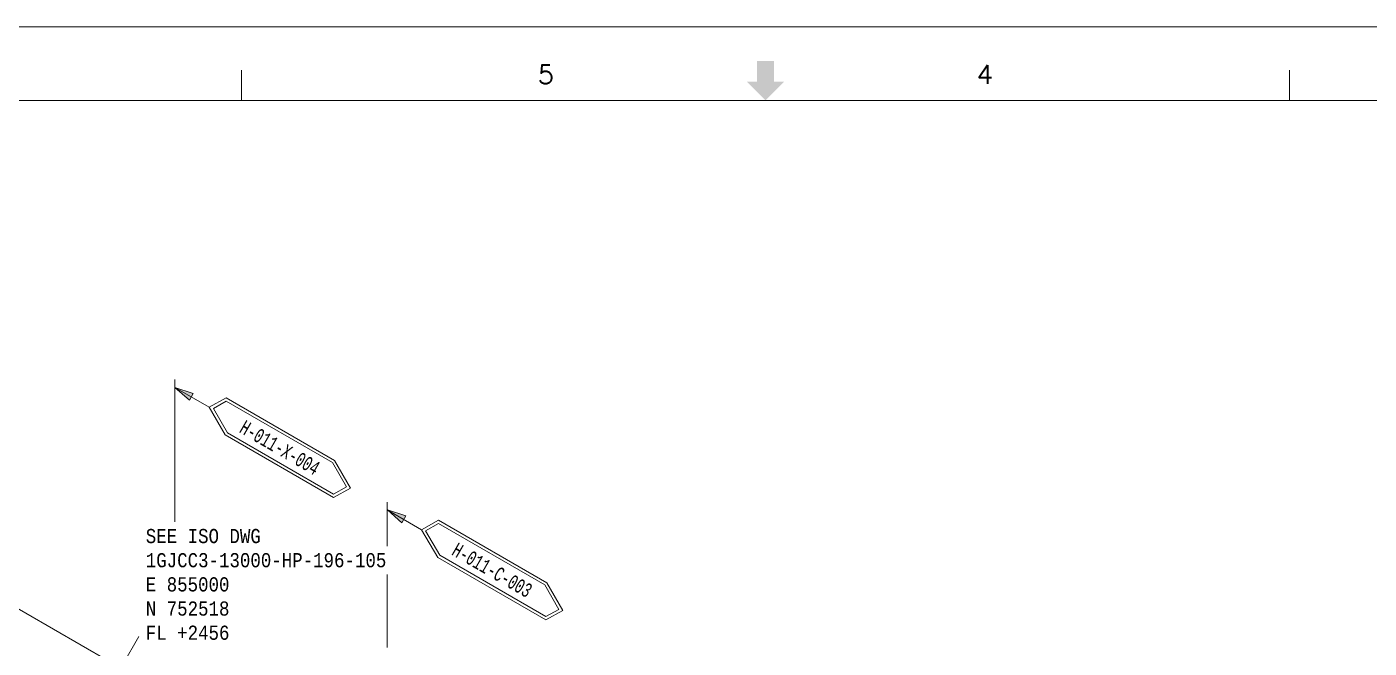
# Model space of a CAD drawing. Extents: x 0 to 841, y 0 to 594.
# Drawn here: x 289 to 544.4, y 475.8 to 594 of the extents above; entities that cross this region are included whole.
import ezdxf
from ezdxf.enums import TextEntityAlignment as Align

# ---------------------------------------------------------------- set-up
doc = ezdxf.new("R2010")
doc.units = 0
doc.header["$LTSCALE"] = 7
doc.header["$MEASUREMENT"] = 0
doc.layers.get('0').update_dxf_attribs({"lineweight": 9})
doc.layers.add('3', color=7, linetype='Continuous', lineweight=9)
doc.layers.add('42', color=7, linetype='Continuous', lineweight=9)
doc.layers.add('FAB', color=2, linetype='Continuous')
doc.layers.add('SUPT', color=4, linetype='Continuous')
doc.styles.add('ROMANS', font='romans.shx')
doc.styles.add('TXT', font='monotxt.shx')

# ---------------------------------------------------------------- blocks, each defined once
blk = doc.blocks.new('TRI')
at = {"lineweight": 0}
blk.add_hatch(color=4, dxfattribs=at).paths.add_polyline_path([(340.4, 360.05), (339.74, 356.85), (341.07, 356.85)])
at = {"layer": 'SUPT', "lineweight": 0}
blk.add_line((340.4, 360.05), (339.74, 356.85), dxfattribs=at)
blk.add_lwpolyline([(340.4, 360.05), (341.07, 356.85), (339.74, 356.85), (340.4, 360.05), (341.07, 356.85)], dxfattribs=at)

msp = doc.modelspace()

# ---------------------------------------------------------------- linework, layer by layer
at = {"layer": '3', "color": 2, "linetype": 'Continuous', "lineweight": 0}
msp.add_line((253.32, 502.85), (541.7, 336.63), dxfattribs=at)
at = {"layer": '42', "color": 3, "linetype": 'Continuous', "lineweight": 0}
for p, q in [((329.81, 585.73), (329.81, 580)), ((529.27, 585.73), (529.27, 580))]:
    msp.add_line(p, q, dxfattribs=at)
for points in [[(0, 0), (841, 0), (841, 594), (0, 594)], [(35, 580), (827, 580), (827, 14), (35, 14)]]:
    msp.add_lwpolyline(points, close=True, dxfattribs=at)
for points in [[(427.94, 583.59), (427.94, 587.51), (431.15, 583.59), (431.15, 587.51)], [(429.55, 580), (425.96, 583.59), (433.14, 583.59)]]:
    msp.add_solid(points, dxfattribs=at)
at = {"layer": 'FAB', "lineweight": 0}
msp.add_line((307.26, 472.79), (310.24, 477.95), dxfattribs=at)
at = {"layer": 'SUPT', "lineweight": 0}
for p, q in [((317.14, 526.87), (317.14, 499.8)), ((357.56, 503.57), (357.56, 495.15)), ((357.56, 489.76), (357.56, 475.91))]:
    msp.add_line(p, q, dxfattribs=at)
at = {"layer": 'SUPT', "linetype": 'Continuous', "lineweight": 0}
for p, q in [((323.67, 521.6), (317.14, 525.37)), ((364.09, 498.31), (357.56, 502.07))]:
    msp.add_line(p, q, dxfattribs=at)
for points in [[(326.73, 516.33), (323.67, 521.6), (326.91, 523.41), (347.52, 511.5), (350.57, 506.23), (347.33, 504.42)], [(347.34, 505.07), (327.14, 516.74), (324.45, 521.39), (326.91, 522.77), (347.1, 511.09), (349.8, 506.44)], [(367.15, 493.04), (364.09, 498.31), (367.33, 500.12), (387.93, 488.21), (390.99, 482.93), (387.75, 481.13)], [(387.76, 481.77), (367.56, 493.45), (364.86, 498.1), (367.32, 499.47), (387.52, 487.79), (390.21, 483.15)]]:
    msp.add_lwpolyline(points, close=True, dxfattribs=at)

# ---------------------------------------------------------------- block references
at = {"layer": 'SUPT', "linetype": 'Continuous', "lineweight": 0, "xscale": -1.124999999999988, "yscale": 1.125, "zscale": 1.125, "rotation": 60.1100448022238}
for p in [(859.16, 655.53), (899.58, 632.23)]:
    msp.add_blockref('TRI', p, dxfattribs=at)

# ---------------------------------------------------------------- texts
at = {"layer": '3', "color": 2, "linetype": 'Continuous', "lineweight": 0, "style": 'TXT', "width": 0.851861}
for s, p in [('SEE ISO DWG', (311.59, 495.75)), ('1GJCC3-13000-HP-196-105', (311.59, 491.15)), ('E 855000', (311.59, 486.55)), ('N 752518', (311.59, 481.95)), ('FL +2456', (311.59, 477.35))]:
    msp.add_text(s, height=2.7, dxfattribs=at).set_placement(p)
at = {"layer": '42', "color": 3, "linetype": 'Continuous', "lineweight": 0, "style": 'ROMANS', "width": 1.001426}
for s, p in [('5', (387.74, 584.94)), ('4', (471.31, 584.94))]:
    msp.add_text(s, height=3.58, dxfattribs=at).set_placement(p, align=Align.MIDDLE)
at = {"layer": 'SUPT', "linetype": 'Continuous', "lineweight": 0, "style": 'TXT', "width": 0.65}
for s, p in [('H-011-X-004', (337.12, 513.92)), ('H-011-C-003', (377.54, 490.62))]:
    msp.add_text(s, height=2.7, rotation=330, dxfattribs=at).set_placement(p, align=Align.MIDDLE_CENTER)

doc.saveas('drawing.dxf')
